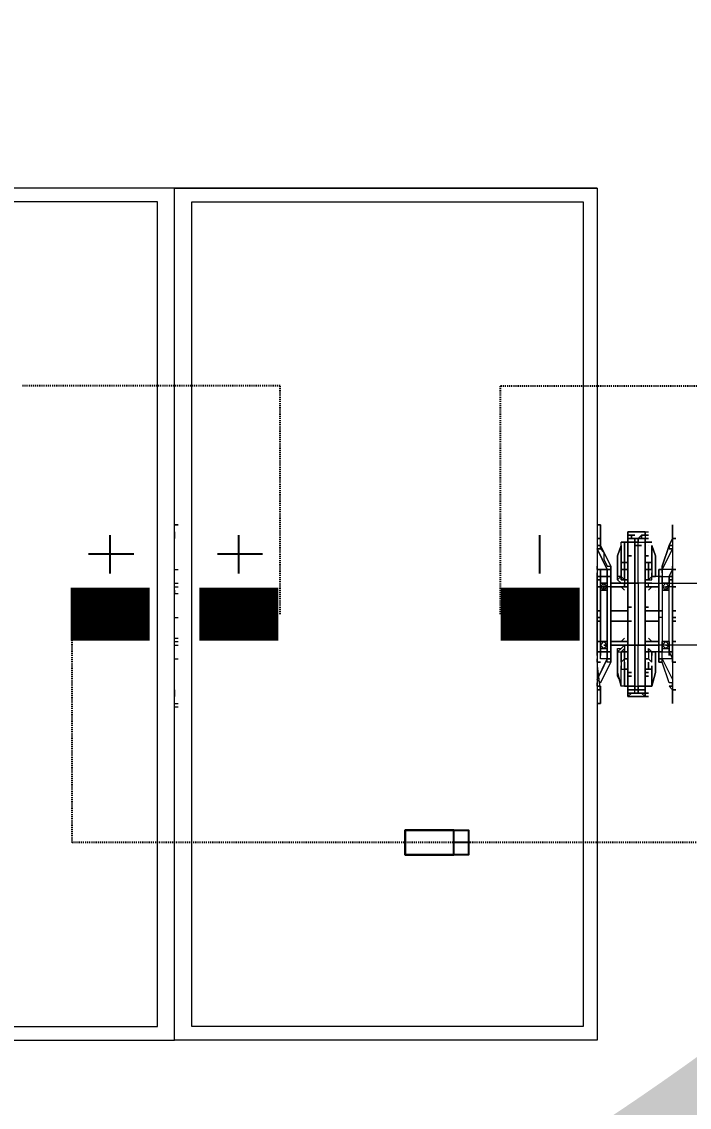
# Model space of a CAD drawing. Header units: feet. Extents: x -354 to 55127, y -297 to 4121.
# Drawn here: x 5052.9 to 5115.8, y 1360.7 to 1463 of the extents above; entities that cross this region are included whole.
import ezdxf
from ezdxf.enums import TextEntityAlignment as Align

# ---------------------------------------------------------------- set-up
doc = ezdxf.new("R2018")
doc.units = ezdxf.units.FT
doc.header["$MEASUREMENT"] = 0
doc.linetypes.add('HIDDEN', pattern=[0.375, 0.25, -0.125])
for name, color, linetype in [('E-HARN-COMP', 8, 'Continuous'), ('E-TRNK-CABL-NEG', 6, 'HIDDEN'), ('E-TRUNK-CABLE-POS', 6, 'HIDDEN'), ('G-ANNO-TEXT', 1, 'Continuous'), ('Polarity-Text', 7, 'Continuous')]:
    doc.layers.add(name, color=color, linetype=linetype)
doc.styles.add('NEI-A', font='arial.ttf')
doc.styles.get("Standard").update_dxf_attribs({"font": 'arial.ttf'})

# ---------------------------------------------------------------- blocks, each defined once
blk = doc.blocks.new('DETAIL_TITLE')
at = {"style": 'NEI-A', "flags": 8}
blk.add_attdef('#', text='', height=0.2, dxfattribs=at).set_placement((0.5922, -0.5109), align=Align.MIDDLE_CENTER)
at = {"lineweight": 30, "flags": 104}
blk.add_attdef('DETAIL_TITLE', text='', height=0.2, dxfattribs=at).set_placement((0.9099, -0.52514), align=Align.BOTTOM_LEFT)
at = {"style": 'NEI-A'}
for tag, p in [('SCALE:', (0.93865, -0.73792)), ('1"_=_', (1.5474, -0.73792))]:
    blk.add_attdef(tag, text='', height=0.1, dxfattribs=at).set_placement(p, align=Align.BOTTOM_LEFT)
blk = doc.blocks.new('A$C47dfd34d')
at = {"lineweight": 5}
for points in [[(4.0715, 0.41332), (2.21824, 0.41332)], [(4.0765, 0.21999), (4.0765, 0.21832), (4.0765, 0.21999), (4.07483, 0.21832), (4.07483, 0.21999), (4.07483, 0.21832), (4.0765, 0.21999), (4.0765, 0.22166), (4.07483, 0.22166), (4.0765, 0.22166), (4.0765, 0.21999), (4.07483, 0.21999), (4.0765, 0.21999), (4.07483, 0.21999), (4.0765, 0.21999), (4.07483, 0.21999), (4.0765, 0.21999), (4.07483, 0.21999), (4.0765, 0.21999), (4.07483, 0.21999), (4.0765, 0.21999), (4.07483, 0.21999), (4.0765, 0.21999), (4.07483, 0.21999), (4.0765, 0.21999), (4.07483, 0.21999), (4.0765, 0.21999), (4.07483, 0.21999), (4.0765, 0.21999), (4.07483, 0.21999), (4.0765, 0.21999), (4.0765, 0.22166), (4.07483, 0.22166), (4.07317, 0.22166), (4.07317, 0.21999), (4.07317, 0.22166), (4.07483, 0.22166), (4.0765, 0.22166), (4.0765, 0.21999), (4.07483, 0.21999), (4.07317, 0.21999), (4.07317, 0.22166), (4.07483, 0.22166), (4.07317, 0.22166), (4.07317, 0.21999), (4.07483, 0.21999), (4.07483, 0.21832), (4.0765, 0.21999), (4.0765, 0.22166), (4.0765, 0.22499), (4.07817, 0.22499), (4.07817, 0.18833), (4.0765, 0.18833), (4.07817, 0.18833), (4.07817, 0.18333), (4.0765, 0.18333), (4.0765, 0.18499), (4.07317, 0.18499), (4.07317, 0.18666), (4.07317, 0.18833), (4.0715, 0.18833), (4.0715, 0.18666), (4.0715, 0.18833), (4.07317, 0.18833), (4.0715, 0.18833), (4.0715, 0.22332), (4.0715, 0.22499), (4.0715, 0.22332), (4.07317, 0.22332), (4.07317, 0.22166), (4.07317, 0.22332), (4.07317, 0.22499), (4.0715, 0.22499), (4.0715, 0.22666), (4.0715, 0.22499), (4.07317, 0.22499), (4.07317, 0.22832), (4.0765, 0.22832), (4.07817, 0.22832), (4.07817, 0.22999), (4.07317, 0.23999), (4.07317, 0.24332), (4.07317, 0.24999), (4.0715, 0.24999), (4.07317, 0.24999), (4.07317, 0.24332), (4.07317, 0.24999), (4.0715, 0.24999), (4.07317, 0.24999), (4.07317, 0.24332), (4.07317, 0.23999), (4.0715, 0.23999), (4.07317, 0.23999), (4.07317, 0.23832), (4.0715, 0.23832), (4.0765, 0.22832), (4.0765, 0.22666), (4.0765, 0.22499), (4.07317, 0.22499), (4.07317, 0.22332), (4.07317, 0.22166), (4.07317, 0.22332), (4.0715, 0.22332)], [(4.10817, 0.24999), (4.10817, 0.24332), (4.10983, 0.24332), (4.10817, 0.24332), (4.1065, 0.23999), (4.10317, 0.22999), (4.10317, 0.22832), (4.10317, 0.22666), (4.10317, 0.22499), (4.1065, 0.22499), (4.10817, 0.22832), (4.10317, 0.22832), (4.10317, 0.22999), (4.1065, 0.23999), (4.1065, 0.23832), (4.10817, 0.23832), (4.10317, 0.22832), (4.10317, 0.22499), (4.1065, 0.22499), (4.10817, 0.22832), (4.10317, 0.22832), (4.10817, 0.23832), (4.1065, 0.23832), (4.1065, 0.23999), (4.10817, 0.23999), (4.1065, 0.23999), (4.10817, 0.24332), (4.10817, 0.24999), (4.10817, 0.16333)], [(3.86651, 0.23499), (3.86651, 0.24666), (3.86651, 0.24332)], [(4.0715, 0.24332), (4.07317, 0.24332), (4.0715, 0.24332)], [(4.0715, 0.24332), (4.07317, 0.24332), (4.0715, 0.24332)], [(4.08317, 0.23999), (4.0815, 0.23499), (4.0815, 0.22499), (4.08317, 0.22499), (4.08317, 0.22999), (4.08317, 0.22332), (4.08483, 0.22332), (4.08483, 0.22832), (4.08483, 0.23166), (4.0865, 0.23166), (4.08317, 0.23166), (4.08317, 0.22999), (4.08317, 0.22332), (4.08483, 0.22332), (4.08483, 0.22832), (4.0865, 0.22832), (4.08483, 0.22832), (4.08317, 0.22832), (4.08317, 0.22999), (4.08317, 0.23166), (4.08483, 0.23166), (4.08483, 0.24166), (4.0865, 0.24166), (4.0865, 0.24332), (4.08817, 0.24332), (4.0865, 0.24332), (4.0865, 0.23499), (4.0865, 0.21166), (4.0865, 0.20832), (4.07817, 0.20832), (4.07817, 0.20499), (4.07817, 0.20832), (4.0865, 0.20832), (4.0865, 0.21166), (4.0865, 0.23499), (4.0865, 0.21166), (4.0865, 0.23499), (4.0865, 0.24332), (4.0865, 0.23499), (4.0865, 0.24332), (4.0865, 0.24166), (4.08483, 0.24166), (4.08483, 0.23166), (4.08317, 0.23166), (4.08317, 0.22999), (4.08317, 0.22832), (4.08483, 0.22832), (4.08483, 0.22332), (4.0865, 0.22332), (4.08483, 0.22332), (4.08317, 0.22499), (4.08483, 0.22332), (4.08317, 0.22499), (4.0815, 0.22499), (4.08317, 0.22499), (4.08483, 0.22332), (4.08317, 0.22499), (4.08483, 0.22332), (4.08483, 0.22499), (4.08483, 0.22332), (4.08317, 0.22499), (4.08483, 0.22332), (4.08317, 0.22499), (4.0815, 0.22332), (4.08317, 0.22166), (4.0865, 0.22166), (4.08483, 0.22166), (4.08483, 0.21999), (4.0865, 0.21999), (4.07817, 0.21999), (4.08317, 0.21999), (4.08483, 0.21832), (4.08317, 0.21999), (4.07817, 0.21999), (4.0765, 0.21999), (4.07483, 0.21999), (4.0765, 0.21999), (4.07483, 0.21999), (4.0765, 0.21999), (4.07483, 0.21999), (4.0765, 0.21999), (4.07483, 0.21999), (4.0765, 0.21999), (4.07483, 0.21999), (4.07317, 0.21999), (4.0715, 0.21999), (4.07317, 0.21999), (4.07317, 0.21832), (4.07483, 0.21832), (4.0765, 0.21832), (4.0765, 0.19333), (4.07483, 0.19333), (4.07317, 0.19333), (4.07317, 0.19166), (4.07483, 0.18999), (4.07317, 0.18999), (4.07317, 0.19166), (4.07317, 0.19333), (4.07483, 0.19333), (4.0765, 0.19333), (4.0765, 0.19166), (4.0765, 0.18999), (4.07483, 0.18999), (4.0765, 0.18999), (4.0765, 0.19166), (4.0765, 0.18999), (4.0765, 0.19166), (4.0765, 0.19333), (4.0765, 0.21832), (4.0765, 0.19333), (4.0765, 0.19166), (4.0765, 0.18999), (4.07483, 0.18999), (4.0765, 0.18999), (4.07483, 0.18999), (4.07317, 0.19166), (4.07317, 0.19333), (4.07483, 0.19333), (4.07317, 0.19333), (4.07483, 0.19333), (4.0765, 0.19333), (4.07483, 0.19333), (4.07317, 0.19333), (4.07317, 0.19166), (4.07317, 0.19333), (4.07317, 0.21832), (4.07317, 0.19333), (4.0715, 0.19333), (4.07317, 0.19333), (4.07317, 0.21832), (4.07317, 0.21999), (4.07317, 0.22166), (4.07483, 0.22166), (4.07317, 0.22166), (4.07317, 0.21999), (4.07317, 0.22166), (4.07483, 0.22166), (4.0765, 0.22166), (4.0765, 0.21999), (4.0765, 0.21832), (4.0765, 0.19333), (4.0765, 0.19166), (4.07483, 0.19166), (4.0765, 0.19166), (4.07483, 0.19166), (4.0765, 0.19166), (4.07483, 0.19166), (4.0765, 0.19166), (4.07483, 0.19166), (4.0765, 0.19166), (4.07483, 0.19166), (4.0765, 0.19166), (4.07483, 0.19166), (4.0765, 0.19166), (4.07483, 0.19166), (4.0765, 0.19166), (4.07483, 0.19166), (4.0765, 0.19166), (4.07483, 0.19166), (4.0765, 0.19166), (4.07483, 0.19166), (4.0765, 0.19166), (4.07483, 0.19166), (4.0765, 0.19166), (4.07483, 0.19166), (4.0765, 0.19166), (4.07483, 0.19166), (4.0765, 0.19166), (4.07483, 0.19166), (4.0765, 0.19166), (4.07483, 0.19166), (4.0765, 0.19166), (4.07483, 0.19166), (4.0765, 0.19166), (4.0765, 0.19333), (4.0765, 0.19166), (4.0765, 0.18999), (4.0765, 0.18833), (4.07817, 0.18833), (4.07817, 0.18333), (4.07817, 0.18499), (4.0765, 0.18499), (4.07317, 0.18499), (4.07317, 0.18833), (4.0765, 0.18833), (4.0765, 0.18499), (4.07317, 0.18499), (4.07317, 0.18833), (4.0715, 0.18833), (4.0715, 0.18666), (4.0715, 0.18833), (4.0715, 0.18666), (4.0715, 0.18833), (4.07317, 0.18833), (4.0715, 0.18833), (4.0715, 0.22332)], [(4.0715, 0.24332), (4.07317, 0.24332), (4.0715, 0.24332)], [(4.0715, 0.24332), (4.07317, 0.24332), (4.0715, 0.24332)], [(4.07817, 0.21999), (4.0865, 0.21999), (4.07817, 0.21999), (4.0865, 0.21999), (4.08483, 0.21999), (4.08483, 0.22166), (4.0865, 0.22166), (4.0865, 0.19166), (4.08983, 0.19166), (4.08983, 0.22166), (4.08983, 0.23999), (4.08983, 0.24332), (4.08817, 0.24332), (4.08817, 0.24499), (4.0865, 0.24499), (4.0865, 0.24666), (4.08817, 0.24666), (4.09483, 0.24666), (4.09483, 0.24499), (4.09483, 0.24666), (4.09483, 0.24499), (4.09317, 0.24499), (4.09317, 0.24332), (4.0915, 0.24332), (4.09317, 0.24332)], [(4.08483, 0.22499), (4.08483, 0.22332), (4.0865, 0.22332), (4.08483, 0.22332), (4.08483, 0.22166), (4.08317, 0.22166), (4.0815, 0.22332), (4.0815, 0.22499), (4.0815, 0.22666), (4.0815, 0.22832), (4.0815, 0.23499), (4.08317, 0.23999), (4.08317, 0.23832), (4.08317, 0.23666), (4.08317, 0.23166), (4.08317, 0.23999), (4.0815, 0.23499), (4.0815, 0.22499), (4.0815, 0.22666), (4.0815, 0.22499), (4.0815, 0.23499), (4.08317, 0.23999), (4.08317, 0.23166), (4.08317, 0.22999), (4.08317, 0.22832), (4.08483, 0.22832), (4.08483, 0.23166), (4.0865, 0.23166), (4.08483, 0.23166), (4.08317, 0.23166), (4.08317, 0.23999), (4.08317, 0.24166), (4.08483, 0.24166), (4.08483, 0.22832), (4.0865, 0.22832), (4.08483, 0.22832), (4.08483, 0.22332), (4.08317, 0.22332), (4.08317, 0.22999), (4.08317, 0.22832), (4.08483, 0.22832), (4.08483, 0.23166), (4.08483, 0.24166), (4.0865, 0.24166), (4.0865, 0.24332), (4.08817, 0.24332), (4.0865, 0.24332), (4.0865, 0.24499), (4.0865, 0.24666), (4.08817, 0.24666), (4.0865, 0.24666), (4.08817, 0.24666), (4.0865, 0.24666), (4.0865, 0.24499), (4.0865, 0.24666), (4.0865, 0.24499), (4.0865, 0.24332), (4.0865, 0.23499), (4.0865, 0.21166), (4.0865, 0.20832), (4.0865, 0.20999), (4.0865, 0.20832), (4.0865, 0.20999), (4.0865, 0.20832), (4.0865, 0.20999), (4.08817, 0.20999), (4.0865, 0.20999), (4.08817, 0.20999), (4.0865, 0.20999), (4.0865, 0.21166), (4.0865, 0.20999), (4.08817, 0.20999), (4.0865, 0.20999), (4.0865, 0.21166), (4.0865, 0.20999), (4.0865, 0.21166), (4.0865, 0.20999), (4.0865, 0.20832), (4.0865, 0.21166), (4.0865, 0.23499), (4.0865, 0.24332), (4.0865, 0.23499)], [(4.08317, 0.24166), (4.08483, 0.24166), (4.08317, 0.24166), (4.08483, 0.24166), (4.0865, 0.24166), (4.08983, 0.24166), (4.0915, 0.24166), (4.0915, 0.24332), (4.09317, 0.24499), (4.09483, 0.24499), (4.09483, 0.24666), (4.08817, 0.24666), (4.0865, 0.24666), (4.0865, 0.24499), (4.0865, 0.23499), (4.08817, 0.23499), (4.0865, 0.23499), (4.08817, 0.23499), (4.0865, 0.23499), (4.08817, 0.23499)], [(4.08483, 0.19166), (4.0865, 0.19166), (4.08483, 0.19166), (4.0865, 0.19166), (4.08483, 0.19166), (4.0865, 0.19166), (4.0865, 0.22166), (4.08983, 0.22166), (4.08983, 0.19166), (4.0865, 0.19166), (4.08483, 0.19166), (4.0865, 0.19166), (4.08483, 0.19166), (4.0865, 0.19166), (4.0865, 0.22166), (4.08983, 0.22166), (4.08983, 0.23999), (4.0915, 0.23999), (4.09317, 0.23999), (4.0915, 0.23999), (4.08983, 0.23999), (4.0915, 0.23999), (4.09317, 0.23999), (4.0915, 0.23999), (4.08983, 0.23999), (4.08983, 0.24332), (4.08817, 0.24332), (4.08817, 0.24499), (4.0865, 0.24499), (4.0865, 0.24666), (4.08817, 0.24666), (4.09483, 0.24666), (4.09483, 0.24499), (4.0965, 0.24499), (4.09483, 0.24499), (4.09483, 0.24666), (4.0965, 0.24666)], [(4.0915, 0.24332), (4.08983, 0.24332), (4.0915, 0.24332), (4.08983, 0.24332), (4.08817, 0.24332), (4.08983, 0.24332), (4.0915, 0.24332), (4.08983, 0.24332), (4.08817, 0.24332), (4.08983, 0.24332), (4.08817, 0.24332), (4.08817, 0.24499), (4.0865, 0.24499), (4.0865, 0.24666), (4.0865, 0.24499), (4.08817, 0.24499), (4.08817, 0.24332), (4.08983, 0.24332), (4.08983, 0.24166), (4.0865, 0.24166), (4.0865, 0.22166), (4.08483, 0.22166), (4.0865, 0.22166), (4.08483, 0.22166), (4.0865, 0.22166)], [(4.08983, 0.24499), (4.08817, 0.24499), (4.0865, 0.24499), (4.08817, 0.24499), (4.08817, 0.24332), (4.08817, 0.24499), (4.0865, 0.24499), (4.0865, 0.24666), (4.09317, 0.24666)], [(4.0865, 0.24666), (4.0865, 0.24499), (4.0865, 0.24666)], [(4.0865, 0.24666), (4.0865, 0.24499), (4.08817, 0.24499), (4.08983, 0.24499), (4.08817, 0.24499), (4.0865, 0.24499), (4.08817, 0.24499), (4.08817, 0.24332), (4.08983, 0.24332), (4.0915, 0.24332), (4.08983, 0.24332), (4.08817, 0.24332), (4.08983, 0.24332), (4.08817, 0.24332), (4.08983, 0.24332), (4.0915, 0.24332), (4.0915, 0.24166), (4.0915, 0.24332), (4.09317, 0.24499), (4.09483, 0.24499), (4.09483, 0.24666), (4.09483, 0.24499), (4.09483, 0.24332), (4.09483, 0.23499), (4.09483, 0.21166), (4.09483, 0.20832), (4.1015, 0.20832), (4.10317, 0.20832), (4.1015, 0.20832), (4.1015, 0.20499)], [(4.0915, 0.24166), (4.08983, 0.24166), (4.08983, 0.24332), (4.08817, 0.24332), (4.08817, 0.24499), (4.0865, 0.24499), (4.08817, 0.24499), (4.08817, 0.24332), (4.08983, 0.24332), (4.08983, 0.24166), (4.0915, 0.24166), (4.08983, 0.24166), (4.08983, 0.22166), (4.08983, 0.19166), (4.0865, 0.19166), (4.0865, 0.22166)], [(4.0865, 0.24499), (4.0865, 0.24499)], [(4.0865, 0.24499), (4.0865, 0.24499)], [(4.10317, 0.20499), (4.1015, 0.20499), (4.1015, 0.20832), (4.09483, 0.20832), (4.09483, 0.20999), (4.0965, 0.20999), (4.09483, 0.20999), (4.0965, 0.20999), (4.09483, 0.20999), (4.09483, 0.20832), (4.09483, 0.21166), (4.09483, 0.23499), (4.09483, 0.24332), (4.09317, 0.24332), (4.09483, 0.24332), (4.09317, 0.24332), (4.09317, 0.24499), (4.09483, 0.24499), (4.09483, 0.24332), (4.09483, 0.23499), (4.09483, 0.21166), (4.09483, 0.20999), (4.09483, 0.21166), (4.09483, 0.23499), (4.0965, 0.23499), (4.09483, 0.23499), (4.09483, 0.24332), (4.09317, 0.24332), (4.09483, 0.24332), (4.09317, 0.24332), (4.0915, 0.24332), (4.09317, 0.24332), (4.0915, 0.24332), (4.09317, 0.24332), (4.0915, 0.24332), (4.08983, 0.24332), (4.0915, 0.24332), (4.08983, 0.24332), (4.0915, 0.24332), (4.09317, 0.24332), (4.0915, 0.24332), (4.09317, 0.24332), (4.0915, 0.24332), (4.09317, 0.24332), (4.0915, 0.24332), (4.09317, 0.24332), (4.0915, 0.24332), (4.09317, 0.24332), (4.0915, 0.24332), (4.08983, 0.24332), (4.0915, 0.24332), (4.08983, 0.24332), (4.0915, 0.24332), (4.08983, 0.24332), (4.08817, 0.24332), (4.08983, 0.24332), (4.08817, 0.24332), (4.08983, 0.24332), (4.08983, 0.19166), (4.0865, 0.19166), (4.0865, 0.17166), (4.08983, 0.17166), (4.0915, 0.17166), (4.0915, 0.19166), (4.08983, 0.19166), (4.08983, 0.17166), (4.08983, 0.19166), (4.08983, 0.17166), (4.0865, 0.17166), (4.0865, 0.19166), (4.0865, 0.17166), (4.08983, 0.17166), (4.08983, 0.19166), (4.0915, 0.19166), (4.08983, 0.19166)], [(4.0865, 0.24499), (4.0865, 0.24499)], [(4.0865, 0.24499), (4.0865, 0.24499)], [(4.0865, 0.24499), (4.0865, 0.24499)], [(4.0865, 0.24332), (4.0865, 0.24499)], [(4.0865, 0.24499), (4.0865, 0.24499)], [(4.08817, 0.16833), (4.08983, 0.16833), (4.08817, 0.16833), (4.08983, 0.16833), (4.08817, 0.16833), (4.08983, 0.16833), (4.08817, 0.16833), (4.0865, 0.16833), (4.0865, 0.16999), (4.0865, 0.16833), (4.0865, 0.16999), (4.0865, 0.16833), (4.08817, 0.16833), (4.08983, 0.16833), (4.08817, 0.16833), (4.0865, 0.16833), (4.0865, 0.16999), (4.0865, 0.16833), (4.0865, 0.16666), (4.08817, 0.16833), (4.08983, 0.16833), (4.08983, 0.17166), (4.0915, 0.17166), (4.0915, 0.16833), (4.08983, 0.16833), (4.08817, 0.16833), (4.08983, 0.16833), (4.08817, 0.16833), (4.0865, 0.16666), (4.08817, 0.16833), (4.08983, 0.16833), (4.08817, 0.16833), (4.08983, 0.16833), (4.08817, 0.16833), (4.0865, 0.16833), (4.0865, 0.16999), (4.0865, 0.16833), (4.0865, 0.16666), (4.08817, 0.16833), (4.08983, 0.16833), (4.08983, 0.17166), (4.08983, 0.16999), (4.0915, 0.16999), (4.09317, 0.16999), (4.0915, 0.16999), (4.08983, 0.16999), (4.0915, 0.16999), (4.08983, 0.16999), (4.08817, 0.16999), (4.08983, 0.16999), (4.0915, 0.16999), (4.08983, 0.16999), (4.0915, 0.16999), (4.09317, 0.16999), (4.0915, 0.16999), (4.09317, 0.16999), (4.0915, 0.16999), (4.08983, 0.16999), (4.08983, 0.17166), (4.0915, 0.17166), (4.0915, 0.19166), (4.08983, 0.19166), (4.08983, 0.22166), (4.0915, 0.22166), (4.08983, 0.22166), (4.08983, 0.23999), (4.08983, 0.24332), (4.08817, 0.24332), (4.0865, 0.24332), (4.08817, 0.24332), (4.08983, 0.24332), (4.08983, 0.23999), (4.08983, 0.22166), (4.0915, 0.22166), (4.08983, 0.22166)], [(4.0865, 0.24332), (4.0865, 0.22166)], [(4.0865, 0.24332), (4.08817, 0.24332)], [(4.0865, 0.24332), (4.08817, 0.24332)], [(4.08817, 0.24332), (4.08983, 0.24332)], [(4.08817, 0.24332), (4.08983, 0.24332)], [(4.09483, 0.24499), (4.09483, 0.24499)], [(4.09483, 0.24499), (4.09483, 0.24499)], [(4.09483, 0.24499), (4.09483, 0.24499)], [(4.09483, 0.24499), (4.09483, 0.24499)], [(4.09483, 0.24166), (4.09817, 0.24166), (4.09483, 0.24166), (4.09483, 0.24332), (4.0965, 0.24332), (4.09483, 0.24332), (4.0965, 0.24332), (4.09483, 0.24332), (4.0965, 0.24332), (4.09483, 0.24332), (4.09483, 0.24166), (4.09483, 0.23166), (4.09817, 0.23166), (4.09817, 0.23999), (4.09983, 0.23499), (4.09983, 0.22499)], [(4.10817, 0.24332), (4.10817, 0.24332)], [(4.07317, 0.23999), (4.07317, 0.23999)], [(4.07317, 0.23999), (4.07317, 0.23999)], [(4.07317, 0.23999), (4.07317, 0.23999)], [(4.09483, 0.21999), (4.1015, 0.21999), (4.09483, 0.21999), (4.0965, 0.21999), (4.0965, 0.22166), (4.09483, 0.22166), (4.0965, 0.22166), (4.09817, 0.22166), (4.0965, 0.22166), (4.09483, 0.22166), (4.09483, 0.19166), (4.0915, 0.19166), (4.08983, 0.19166), (4.08983, 0.22166), (4.0915, 0.22166), (4.0915, 0.24166), (4.09483, 0.24166), (4.09483, 0.22166), (4.0915, 0.22166), (4.0915, 0.19166), (4.08983, 0.19166), (4.08983, 0.17166), (4.08983, 0.16999), (4.0915, 0.16999), (4.09317, 0.16999), (4.0915, 0.16999), (4.08983, 0.16999), (4.0915, 0.16999), (4.09317, 0.16999), (4.0915, 0.16999), (4.08983, 0.16999), (4.08983, 0.17166), (4.0915, 0.17166), (4.09317, 0.17166), (4.0915, 0.17166), (4.09317, 0.17166), (4.0915, 0.17166)], [(4.1015, 0.22499), (4.09983, 0.22499), (4.09983, 0.23499), (4.09817, 0.23999), (4.09817, 0.23166), (4.09483, 0.23166), (4.09483, 0.24166), (4.0965, 0.24166)], [(4.0965, 0.23999), (4.0965, 0.23999)], [(4.0965, 0.23999), (4.0965, 0.23999)], [(4.10817, 0.23999), (4.10817, 0.23999)], [(4.10817, 0.23999), (4.10817, 0.23999)], [(4.0815, 0.22499), (4.0815, 0.23499), (4.0815, 0.22499), (4.0815, 0.22666)], [(4.08317, 0.23499), (4.08317, 0.23499)], [(4.08317, 0.23499), (4.08317, 0.23499)], [(4.08317, 0.23499), (4.08317, 0.23499)], [(4.0865, 0.23499), (4.0865, 0.20999), (4.0865, 0.23499)], [(4.09817, 0.23499), (4.09817, 0.23499)], [(4.09817, 0.23499), (4.09817, 0.23499)], [(3.86651, 0.22832), (3.86818, 0.22832)], [(4.09483, 0.23166), (4.0965, 0.23166)], [(4.09483, 0.23166), (4.0965, 0.23166)], [(4.09817, 0.22999), (4.09817, 0.22499)], [(4.09817, 0.22999), (4.09817, 0.22499)], [(4.1015, 0.18833), (4.1015, 0.22499), (4.10317, 0.22499), (4.1015, 0.22499), (4.1015, 0.22832), (4.1015, 0.22499), (4.10317, 0.22499), (4.1015, 0.22499), (4.1015, 0.18833), (4.10317, 0.18833), (4.10317, 0.18999), (4.10317, 0.19166), (4.10317, 0.18999), (4.10317, 0.18833), (4.1015, 0.18833), (4.1015, 0.18333), (4.10317, 0.18333), (4.1015, 0.18333), (4.1015, 0.18499), (4.10317, 0.18499), (4.10817, 0.17499), (4.10817, 0.17333), (4.1065, 0.17333), (4.10317, 0.18333), (4.10317, 0.18499), (4.10317, 0.18833), (4.1065, 0.18833), (4.10817, 0.18833), (4.10817, 0.22332), (4.1065, 0.22332), (4.10817, 0.22332), (4.10817, 0.22499), (4.10817, 0.22332), (4.10817, 0.18833), (4.1065, 0.18833), (4.1065, 0.18999), (4.1065, 0.18833), (4.1065, 0.18666), (4.1065, 0.18833), (4.10817, 0.18499), (4.10317, 0.18499), (4.1015, 0.18499), (4.1015, 0.18333), (4.1015, 0.18833), (4.10317, 0.18833), (4.1015, 0.18833), (4.09983, 0.18833), (4.09983, 0.17833), (4.09983, 0.18833)], [(3.86651, 0.22166), (3.86818, 0.22166)], [(4.07317, 0.18833), (4.07317, 0.18999), (4.07317, 0.18833), (4.0765, 0.18833), (4.0765, 0.18499), (4.0715, 0.17499), (4.07317, 0.17333), (4.07817, 0.18333), (4.0765, 0.18333), (4.0765, 0.18499), (4.07317, 0.18499), (4.07317, 0.18833), (4.0765, 0.18833), (4.0765, 0.18499), (4.07817, 0.18499), (4.07817, 0.18333), (4.07817, 0.18833), (4.0765, 0.18833), (4.07817, 0.18833), (4.07817, 0.22499), (4.0765, 0.22499), (4.0765, 0.22166), (4.0765, 0.22499), (4.07817, 0.22499), (4.07817, 0.18833), (4.0765, 0.18833), (4.0765, 0.18999), (4.07483, 0.18999)], [(4.07317, 0.22166), (4.07317, 0.22166)], [(4.07317, 0.22166), (4.07317, 0.22166)], [(4.07317, 0.22166), (4.07317, 0.22166)], [(4.07317, 0.22166), (4.07317, 0.22166)], [(4.07483, 0.22166), (4.07483, 0.22166)], [(4.07483, 0.22166), (4.07483, 0.22166)], [(4.07483, 0.22166), (4.07483, 0.22166)], [(4.07483, 0.22166), (4.0765, 0.22166)], [(4.07483, 0.22166), (4.07483, 0.22166)], [(4.0765, 0.22166), (4.07483, 0.22166)], [(4.07483, 0.22166), (4.07483, 0.22166)], [(4.0765, 0.22499), (4.0765, 0.22499)], [(4.0765, 0.22499), (4.0765, 0.22499)], [(4.0765, 0.22499), (4.0765, 0.22499)], [(4.0765, 0.22166), (4.0765, 0.22166)], [(4.0765, 0.22166), (4.0765, 0.22166)], [(4.0765, 0.22166), (4.0765, 0.22166)], [(4.0765, 0.22166), (4.0765, 0.22166)], [(4.07817, 0.22499), (4.07817, 0.22499)], [(4.07817, 0.22499), (4.07817, 0.22499)], [(4.07817, 0.22499), (4.07817, 0.22499)], [(4.07817, 0.22166), (4.0865, 0.22166)], [(4.0865, 0.22166), (4.07817, 0.22166)], [(4.0865, 0.17666), (4.0865, 0.20166), (4.0865, 0.20333), (4.08817, 0.20333), (4.0865, 0.20333), (4.08817, 0.20333), (4.0865, 0.20333), (4.08817, 0.20333), (4.0865, 0.20333), (4.08817, 0.20333), (4.0865, 0.20333), (4.08817, 0.20333), (4.0865, 0.20333), (4.08817, 0.20333), (4.0865, 0.20333), (4.0865, 0.20166), (4.0865, 0.20333), (4.07817, 0.20333), (4.0865, 0.20333), (4.07817, 0.20333), (4.0865, 0.20333), (4.08817, 0.20333), (4.0865, 0.20333), (4.08817, 0.20333), (4.0865, 0.20333), (4.08817, 0.20333), (4.0865, 0.20333), (4.08817, 0.20333), (4.0865, 0.20333), (4.08817, 0.20333), (4.0865, 0.20333), (4.08817, 0.20333), (4.0865, 0.20333), (4.0865, 0.20166), (4.0865, 0.19999), (4.0865, 0.20166), (4.0865, 0.19999), (4.0865, 0.17833), (4.08817, 0.17833), (4.0865, 0.17833), (4.0865, 0.19999), (4.0865, 0.17833), (4.0865, 0.17666), (4.0865, 0.17999), (4.0865, 0.19499), (4.0865, 0.19833), (4.0865, 0.19999), (4.0865, 0.20166), (4.0865, 0.19999), (4.0865, 0.20333), (4.0865, 0.16666), (4.08817, 0.16833), (4.08983, 0.16833), (4.08983, 0.22166), (4.0915, 0.22166), (4.0915, 0.19166), (4.09483, 0.19166), (4.0965, 0.19166), (4.09483, 0.19166), (4.0965, 0.19166), (4.09817, 0.19166), (4.1015, 0.19166)], [(4.12817, 0.19166), (4.09483, 0.19166), (4.09483, 0.17166), (4.0915, 0.17166), (4.0915, 0.19166), (4.09483, 0.19166), (4.09483, 0.22166), (4.12817, 0.22166)], [(4.0965, 0.22332), (4.09817, 0.22332), (4.09817, 0.22499)], [(4.0965, 0.22332), (4.09817, 0.22332), (4.09817, 0.22499)], [(4.0965, 0.22332), (4.09817, 0.22499)], [(4.0965, 0.22332), (4.09817, 0.22499)], [(4.09983, 0.22166), (4.09983, 0.22166)], [(4.1015, 0.22499), (4.1015, 0.22499)], [(4.1015, 0.22499), (4.1015, 0.22499)], [(4.10317, 0.22499), (4.10317, 0.22499)], [(4.10483, 0.22166), (4.10317, 0.22166), (4.10317, 0.21999)], [(4.10817, 0.21999), (4.1065, 0.21999), (4.1065, 0.22166), (4.10483, 0.22166), (4.10317, 0.22166), (4.10317, 0.21999)], [(4.10483, 0.21999), (4.1065, 0.21999), (4.1065, 0.22166), (4.10483, 0.22166), (4.10317, 0.22166), (4.10317, 0.21999)], [(4.10317, 0.22166), (4.10317, 0.22166)], [(4.10317, 0.22166), (4.10317, 0.22166)], [(4.10483, 0.22166), (4.1065, 0.22166), (4.1065, 0.21999)], [(4.10483, 0.22166), (4.10483, 0.22166)], [(4.10483, 0.22166), (4.10483, 0.22166)], [(4.1065, 0.22166), (4.1065, 0.22166)], [(4.1065, 0.22166), (4.1065, 0.22166)], [(3.86651, 0.21999), (3.86818, 0.21999)], [(3.86651, 0.21832), (3.86651, 0.21666), (3.86818, 0.21666)], [(4.07317, 0.21999), (4.07317, 0.21999)], [(4.07317, 0.21999), (4.07317, 0.21999)], [(4.07317, 0.21999), (4.07317, 0.21999)], [(4.07317, 0.21999), (4.07317, 0.21999)], [(4.07317, 0.21832), (4.07317, 0.21832)], [(4.07317, 0.21832), (4.07317, 0.21832)], [(4.07317, 0.21832), (4.07317, 0.21832)], [(4.07317, 0.21832), (4.07317, 0.21832)], [(4.07483, 0.21832), (4.07483, 0.21832)], [(4.07483, 0.21832), (4.07483, 0.21832)], [(4.07483, 0.21832), (4.07483, 0.21832)], [(4.07483, 0.21832), (4.07483, 0.21832)], [(4.0765, 0.21999), (4.0765, 0.21999)], [(4.0765, 0.21999), (4.0765, 0.21999)], [(4.0765, 0.21999), (4.0765, 0.21999)], [(4.0765, 0.21999), (4.0765, 0.21999)], [(4.0765, 0.21832), (4.0765, 0.21832)], [(4.0765, 0.21832), (4.0765, 0.21832)], [(4.0765, 0.21832), (4.0765, 0.21832)], [(4.0765, 0.21832), (4.0765, 0.21832)], [(4.1015, 0.21999), (4.09817, 0.21999), (4.0965, 0.21832)], [(4.09983, 0.21832), (4.09983, 0.21832)], [(4.10483, 0.21999), (4.10483, 0.21832), (4.10317, 0.21999)], [(4.10317, 0.21999), (4.10317, 0.21832)], [(4.10317, 0.21999), (4.10317, 0.21999)], [(4.10317, 0.21999), (4.10483, 0.21999)], [(4.10483, 0.21999), (4.10483, 0.21832), (4.10317, 0.21999)], [(4.10317, 0.21999), (4.10317, 0.21999)], [(4.10317, 0.21832), (4.10483, 0.21832)], [(4.10317, 0.21832), (4.10317, 0.21832)], [(4.10317, 0.21832), (4.10317, 0.21832)], [(4.10483, 0.21999), (4.1065, 0.21999)], [(4.10483, 0.21999), (4.1065, 0.21999)], [(4.10483, 0.21999), (4.1065, 0.21999)], [(4.10483, 0.21999), (4.1065, 0.21999)], [(4.10483, 0.21999), (4.1065, 0.21999)], [(4.10483, 0.21999), (4.1065, 0.21999)], [(4.10483, 0.21999), (4.1065, 0.21999)], [(4.10483, 0.21999), (4.1065, 0.21999)], [(4.10483, 0.21999), (4.1065, 0.21999)], [(4.10483, 0.21999), (4.1065, 0.21999)], [(4.10483, 0.21999), (4.1065, 0.21999)], [(4.10483, 0.21999), (4.1065, 0.21999)], [(4.10483, 0.21999), (4.1065, 0.21999)], [(4.10483, 0.21999), (4.1065, 0.21999)], [(4.10483, 0.21999), (4.1065, 0.21999)], [(4.10483, 0.21832), (4.1065, 0.21832)], [(4.10483, 0.21832), (4.10483, 0.21832)], [(4.10483, 0.21832), (4.10483, 0.21832)], [(4.1065, 0.21999), (4.1065, 0.21999)], [(4.1065, 0.21832), (4.1065, 0.21999)], [(4.1065, 0.21999), (4.1065, 0.21999)], [(4.1065, 0.21832), (4.1065, 0.21832)], [(4.1065, 0.21832), (4.1065, 0.21832)], [(3.86651, 0.20666), (3.86651, 0.20832)], [(4.0715, 0.20832), (4.07317, 0.20832)], [(4.0715, 0.20832), (4.07317, 0.20832)], [(4.0715, 0.20832), (4.07317, 0.20832)], [(4.0715, 0.20832), (4.07317, 0.20832)], [(4.0865, 0.20999), (4.08817, 0.20999)], [(4.0865, 0.20999), (4.08817, 0.20999)], [(4.0865, 0.20832), (4.0865, 0.20999)], [(4.0865, 0.20832), (4.0865, 0.20999)], [(4.0865, 0.20999), (4.08817, 0.20999)], [(4.09483, 0.20999), (4.0965, 0.20999)], [(4.09483, 0.20999), (4.0965, 0.20999)], [(3.86651, 0.20499), (3.86818, 0.20499)], [(4.0865, 0.20333), (4.0865, 0.19999)], [(4.0865, 0.20333), (4.0865, 0.19999)], [(4.0865, 0.20333), (4.0865, 0.19999)], [(4.0865, 0.20333), (4.0865, 0.19999)], [(4.09483, 0.20333), (4.09483, 0.19999), (4.09483, 0.17833), (4.0965, 0.17833), (4.09483, 0.17833), (4.09483, 0.19999), (4.09483, 0.20333), (4.09483, 0.19999), (4.09483, 0.20166), (4.09483, 0.19999), (4.09483, 0.20333), (4.1015, 0.20333), (4.09483, 0.20333), (4.0965, 0.20333), (4.09483, 0.20333), (4.0965, 0.20333), (4.09483, 0.20333), (4.0965, 0.20333), (4.09483, 0.20333), (4.0965, 0.20333), (4.09483, 0.20333), (4.0965, 0.20333), (4.09483, 0.20333), (4.0965, 0.20333), (4.09483, 0.20333), (4.0965, 0.20333), (4.09483, 0.20333), (4.09483, 0.17666), (4.0965, 0.17666), (4.09483, 0.17666), (4.09483, 0.20333), (4.0965, 0.20333)], [(3.86651, 0.19499), (3.86818, 0.19499)], [(4.0965, 0.19499), (4.09817, 0.19333)], [(3.86651, 0.19333), (3.86818, 0.19333)], [(3.86651, 0.19166), (3.86818, 0.19166)], [(4.07317, 0.19333), (4.07317, 0.19333)], [(4.07317, 0.18666), (4.07317, 0.18833), (4.07317, 0.18999), (4.07483, 0.18999), (4.07317, 0.19166), (4.07317, 0.19333), (4.07483, 0.19333), (4.0765, 0.19333), (4.07483, 0.19333)], [(4.07317, 0.19333), (4.07317, 0.19333)], [(4.07317, 0.19333), (4.07317, 0.19333)], [(4.07317, 0.19333), (4.07317, 0.19333)], [(4.07317, 0.19166), (4.07317, 0.19166)], [(4.07317, 0.19166), (4.07317, 0.19166)], [(4.07317, 0.19166), (4.07317, 0.19166)], [(4.07317, 0.19166), (4.07317, 0.19166)], [(4.07317, 0.18999), (4.07317, 0.18999)], [(4.07317, 0.18999), (4.07317, 0.18999)], [(4.07317, 0.18999), (4.07317, 0.18999)], [(4.07317, 0.18999), (4.07317, 0.18999)], [(4.07483, 0.19333), (4.07483, 0.19333)], [(4.07483, 0.19333), (4.07483, 0.19333)], [(4.07483, 0.19333), (4.07483, 0.19333)], [(4.07483, 0.19333), (4.07483, 0.19333)], [(4.07483, 0.19333), (4.07483, 0.19333)], [(4.07483, 0.18999), (4.07483, 0.18999)], [(4.07483, 0.18999), (4.07483, 0.18999)], [(4.07483, 0.18999), (4.07483, 0.18999)], [(4.07483, 0.18999), (4.07483, 0.18999)], [(4.0765, 0.19333), (4.0765, 0.19333)], [(4.0765, 0.19333), (4.0765, 0.19333)], [(4.0765, 0.19333), (4.0765, 0.19333)], [(4.0765, 0.19333), (4.0765, 0.19333)], [(4.0765, 0.19166), (4.0765, 0.19166)], [(4.0765, 0.19166), (4.0765, 0.19166)], [(4.0765, 0.19166), (4.0765, 0.19166)], [(4.0765, 0.19166), (4.0765, 0.19166)], [(4.0765, 0.18999), (4.0765, 0.18999)], [(4.0765, 0.18999), (4.0765, 0.18999)], [(4.0765, 0.18999), (4.0765, 0.18999)], [(4.0765, 0.18999), (4.0765, 0.18999)], [(4.08983, 0.16833), (4.08983, 0.17166), (4.08983, 0.19166), (4.08983, 0.17166), (4.0865, 0.17166), (4.0865, 0.19166), (4.07817, 0.19166), (4.08317, 0.19166), (4.07817, 0.19166), (4.0865, 0.19166), (4.08483, 0.19166), (4.08317, 0.18999), (4.0815, 0.18833), (4.08317, 0.18833), (4.08317, 0.18333)], [(4.08817, 0.16999), (4.0865, 0.16999), (4.08817, 0.16999), (4.08983, 0.16999), (4.08817, 0.16999), (4.08983, 0.16999), (4.08817, 0.16999), (4.0865, 0.16999), (4.0865, 0.17166), (4.08483, 0.17166), (4.08317, 0.17166), (4.08317, 0.17333), (4.0815, 0.17666), (4.0815, 0.17833), (4.0815, 0.17999), (4.0815, 0.18666), (4.0815, 0.18833), (4.0815, 0.18999), (4.08317, 0.18999), (4.08483, 0.19166), (4.08483, 0.18999), (4.08483, 0.18833), (4.0865, 0.18833), (4.08483, 0.18833), (4.08483, 0.18999), (4.08317, 0.18833), (4.08483, 0.18999), (4.08317, 0.18833)], [(4.0815, 0.18833), (4.0815, 0.17833), (4.0815, 0.18833), (4.08317, 0.18833), (4.08483, 0.18999), (4.08317, 0.18833), (4.08483, 0.18999), (4.08317, 0.18833), (4.08483, 0.18999), (4.08483, 0.18833), (4.08483, 0.18999), (4.08317, 0.18833), (4.08483, 0.18999)], [(4.0865, 0.19166), (4.08483, 0.19166), (4.0865, 0.19166)], [(4.0915, 0.16833), (4.09317, 0.16833), (4.0915, 0.16833), (4.09317, 0.16833), (4.0915, 0.16833), (4.09317, 0.16833), (4.09483, 0.16666), (4.09317, 0.16833), (4.09483, 0.16666), (4.0965, 0.16666), (4.09483, 0.16666), (4.09483, 0.16833), (4.09483, 0.17833), (4.09483, 0.16833), (4.09483, 0.17833), (4.09483, 0.16833), (4.0965, 0.16833), (4.09483, 0.16833), (4.09317, 0.16833), (4.0915, 0.16833), (4.09317, 0.16833), (4.0915, 0.16833), (4.08983, 0.16833), (4.0915, 0.16833), (4.08983, 0.16833), (4.0915, 0.16833), (4.0915, 0.17166), (4.09483, 0.17166), (4.09483, 0.19166), (4.0965, 0.19166), (4.09817, 0.19166), (4.0965, 0.19166)], [(4.10317, 0.19333), (4.10317, 0.19333)], [(4.10317, 0.19333), (4.10317, 0.19333)], [(4.10317, 0.19166), (4.10317, 0.19166)], [(4.10317, 0.19166), (4.10317, 0.19166)], [(4.10317, 0.18999), (4.10317, 0.18999)], [(4.10317, 0.18999), (4.10317, 0.18999)], [(4.10483, 0.19333), (4.10483, 0.19333)], [(4.10483, 0.19333), (4.10483, 0.19333)], [(4.10483, 0.18999), (4.10483, 0.18999)], [(4.10483, 0.18999), (4.10483, 0.18999)], [(4.1065, 0.19333), (4.1065, 0.19333)], [(4.1065, 0.19333), (4.1065, 0.19333)], [(4.1065, 0.19166), (4.1065, 0.19166)], [(4.1065, 0.19166), (4.1065, 0.19166)], [(4.1065, 0.18999), (4.1065, 0.18999)], [(4.1065, 0.18999), (4.1065, 0.18999)], [(3.86651, 0.18499), (3.86818, 0.18499)], [(4.0715, 0.18666), (4.0715, 0.18833)], [(4.0765, 0.18833), (4.0765, 0.18833)], [(4.0765, 0.18833), (4.0765, 0.18833)], [(4.0765, 0.18833), (4.0765, 0.18833)], [(4.07817, 0.18833), (4.07817, 0.18833)], [(4.07817, 0.18833), (4.07817, 0.18833)], [(4.07817, 0.18833), (4.07817, 0.18833)], [(4.0815, 0.18666), (4.0815, 0.18833), (4.0815, 0.17833), (4.0815, 0.18833), (4.0815, 0.18666), (4.0815, 0.18833), (4.0815, 0.17833), (4.0815, 0.18833), (4.0815, 0.17833), (4.08317, 0.17166), (4.08317, 0.17999), (4.08317, 0.18166), (4.08317, 0.17999), (4.08483, 0.17999), (4.08483, 0.18333)], [(4.0865, 0.18499), (4.08483, 0.18499), (4.08483, 0.18833), (4.08317, 0.18833), (4.08317, 0.18666)], [(4.08317, 0.18333), (4.08317, 0.18666)], [(4.08317, 0.18333), (4.08317, 0.18666)], [(4.08483, 0.18499), (4.08317, 0.18333)], [(4.0865, 0.16999), (4.0865, 0.17166), (4.0865, 0.16999), (4.0865, 0.17166), (4.08483, 0.17166), (4.0865, 0.17166), (4.08483, 0.17166), (4.08483, 0.18499), (4.08317, 0.18333), (4.08317, 0.18166), (4.08317, 0.17999), (4.08483, 0.17999), (4.0865, 0.17999), (4.08483, 0.17999), (4.08483, 0.17166), (4.08317, 0.17166), (4.08317, 0.17999), (4.08317, 0.18166)], [(4.08483, 0.18499), (4.08317, 0.18333)], [(4.08483, 0.18833), (4.08483, 0.18499)], [(4.08483, 0.18833), (4.08483, 0.18499)], [(4.08483, 0.18499), (4.0865, 0.18499)], [(4.1015, 0.18833), (4.1015, 0.18833)], [(4.1015, 0.18833), (4.1015, 0.18833)], [(4.10317, 0.18833), (4.10317, 0.18833)], [(4.10317, 0.18833), (4.10317, 0.18833)], [(4.0715, 0.18166), (4.07317, 0.16833)], [(3.86651, 0.16999), (3.86651, 0.16666), (3.86651, 0.17833)], [(4.08317, 0.17833), (4.08317, 0.17833)], [(4.08317, 0.17833), (4.08317, 0.17833)], [(4.08317, 0.17833), (4.08317, 0.17833)], [(4.0865, 0.16833), (4.0865, 0.17833), (4.0865, 0.16833), (4.08817, 0.16833), (4.0865, 0.16666), (4.08817, 0.16666), (4.0865, 0.16666), (4.0865, 0.16833), (4.08817, 0.16833), (4.0865, 0.16666), (4.08817, 0.16666), (4.0865, 0.16666), (4.08817, 0.16666), (4.0865, 0.16666), (4.08817, 0.16833), (4.0865, 0.16833), (4.0865, 0.17833), (4.0865, 0.16833), (4.0865, 0.17833), (4.0865, 0.16833), (4.0865, 0.17833), (4.08817, 0.17833)], [(4.09817, 0.17833), (4.09817, 0.17833)], [(4.09817, 0.17833), (4.09817, 0.17833)], [(4.07317, 0.17166), (4.0715, 0.17166), (4.0715, 0.17333)], [(4.07317, 0.17166), (4.0715, 0.17166), (4.0715, 0.17333)], [(4.0715, 0.16999), (4.07317, 0.16999), (4.0715, 0.16999)], [(4.0715, 0.16999), (4.07317, 0.16999), (4.0715, 0.16999)], [(4.0715, 0.16999), (4.07317, 0.16999), (4.0715, 0.16999)], [(4.07317, 0.17333), (4.07317, 0.17333)], [(4.07317, 0.17333), (4.07317, 0.17333)], [(4.07317, 0.17333), (4.07317, 0.17333)], [(4.07317, 0.17333), (4.07317, 0.17333)], [(4.07317, 0.16999), (4.07317, 0.16999)], [(4.07317, 0.16999), (4.07317, 0.16999)], [(4.07317, 0.16999), (4.07317, 0.16999)], [(4.07317, 0.16666), (4.07317, 0.16833), (4.07317, 0.16999)], [(4.08317, 0.17166), (4.08317, 0.17166)], [(4.08317, 0.17166), (4.08317, 0.17166)], [(4.09483, 0.17166), (4.09483, 0.16999), (4.09317, 0.16999), (4.09483, 0.16999), (4.09483, 0.16833), (4.0965, 0.16833), (4.09483, 0.16833), (4.09317, 0.16833), (4.09483, 0.16666), (4.08817, 0.16666), (4.08983, 0.16666)], [(4.08983, 0.16999), (4.0915, 0.16999)], [(4.08983, 0.16999), (4.0915, 0.16999)], [(4.0915, 0.16999), (4.09317, 0.16999)], [(4.0965, 0.17166), (4.09483, 0.17166), (4.09483, 0.16999), (4.09483, 0.16833), (4.09483, 0.16666), (4.0965, 0.16666), (4.09483, 0.16666), (4.09317, 0.16666), (4.09483, 0.16666)], [(4.09317, 0.16999), (4.09483, 0.16999)], [(4.09317, 0.16999), (4.09483, 0.16999)], [(4.0965, 0.17166), (4.0965, 0.17166)], [(4.0965, 0.17166), (4.0965, 0.17166)], [(4.10817, 0.17333), (4.10817, 0.17333)], [(4.10817, 0.17333), (4.10817, 0.17333)], [(4.10817, 0.16999), (4.10817, 0.16999)], [(3.86651, 0.16666), (3.86651, 0.16666)], [(3.86651, 0.16333), (3.86818, 0.16333)], [(4.07317, 0.16666), (4.07317, 0.16666)], [(4.0865, 0.16833), (4.0865, 0.16833)], [(4.0865, 0.16833), (4.0865, 0.16833)], [(4.0865, 0.16833), (4.0865, 0.16833)], [(4.0865, 0.16833), (4.0865, 0.16833)], [(4.0865, 0.16666), (4.0865, 0.16666)], [(4.0865, 0.16666), (4.0865, 0.16666)], [(4.09317, 0.16666), (4.0865, 0.16666), (4.08817, 0.16666), (4.0865, 0.16666)], [(4.0865, 0.16666), (4.0865, 0.16666)], [(4.08983, 0.16833), (4.08817, 0.16833), (4.08983, 0.16833)], [(4.09483, 0.16833), (4.09483, 0.16833)], [(4.09483, 0.16833), (4.09483, 0.16833)], [(4.09483, 0.16666), (4.09483, 0.16666)], [(4.09483, 0.16666), (4.09483, 0.16666)], [(3.86651, 0.16166), (3.86818, 0.16166)]]:
    blk.add_lwpolyline(points, dxfattribs=at)
for points in [[(3.86651, 0.41332), (3.66152, 0.41332), (3.66152, 0), (3.86651, 0)], [(3.86651, 0), (3.86651, 0.41332), (4.0715, 0.41332), (4.0715, 0)], [(3.66818, 0.00667), (3.85818, 0.00667), (3.85818, 0.40665), (3.66818, 0.40665)], [(3.87484, 0.00667), (3.87484, 0.40665), (4.06483, 0.40665), (4.06483, 0.00667)], [(3.86818, 0.24999), (3.86651, 0.24999)], [(4.0765, 0.22499), (4.07817, 0.22499), (4.07817, 0.22832), (4.0765, 0.22832), (4.0765, 0.22666), (4.0765, 0.22832), (4.0715, 0.23832), (4.07317, 0.23832), (4.07317, 0.23999), (4.07317, 0.23832), (4.07483, 0.23666), (4.07483, 0.23332), (4.0765, 0.22999), (4.07817, 0.22999), (4.07817, 0.22832), (4.0765, 0.22832), (4.07317, 0.22832), (4.07317, 0.22499), (4.0765, 0.22499), (4.0765, 0.22666), (4.0765, 0.22832), (4.07817, 0.22832), (4.07817, 0.22999), (4.07317, 0.23999), (4.0715, 0.23999), (4.07317, 0.23999), (4.07317, 0.24332), (4.07317, 0.23999), (4.07317, 0.23832), (4.0715, 0.23832), (4.0765, 0.22832), (4.0765, 0.22666), (4.0765, 0.22499), (4.07317, 0.22499), (4.07317, 0.22332), (4.0715, 0.22332), (4.0715, 0.22499), (4.0715, 0.22332), (4.0715, 0.18833), (4.07317, 0.18833), (4.0715, 0.18833), (4.0715, 0.22332), (4.07317, 0.22332), (4.07317, 0.22499), (4.0765, 0.22499), (4.0765, 0.22666), (4.0765, 0.22832), (4.07817, 0.22832), (4.07817, 0.22999), (4.07817, 0.22499)], [(4.07317, 0.22832), (4.07317, 0.22499), (4.0715, 0.22499), (4.0715, 0.22666), (4.0715, 0.22499), (4.07317, 0.22499), (4.07317, 0.22832), (4.0765, 0.22832), (4.0715, 0.23832), (4.07317, 0.23832), (4.07317, 0.23999), (4.07817, 0.22999), (4.07817, 0.22832), (4.0765, 0.22832), (4.07317, 0.22832), (4.0715, 0.22832), (4.0715, 0.22999), (4.0715, 0.22832), (4.07317, 0.22832), (4.0715, 0.22832), (4.0715, 0.22999), (4.0715, 0.22832)], [(4.08983, 0.24166), (4.08983, 0.22166), (4.0865, 0.22166), (4.0865, 0.24166)], [(4.08983, 0.24166), (4.08983, 0.22166), (4.0865, 0.22166), (4.0865, 0.24166)], [(4.0915, 0.22166), (4.0915, 0.24166), (4.09483, 0.24166), (4.09483, 0.22166)], [(4.0815, 0.23499), (4.0815, 0.22499)], [(4.08817, 0.23499), (4.0865, 0.23499)], [(4.0965, 0.23499), (4.09483, 0.23499)], [(4.09817, 0.22499), (4.09983, 0.22499), (4.09983, 0.23499), (4.09983, 0.22499), (4.09817, 0.22499), (4.09817, 0.22666)], [(4.0765, 0.22499), (4.07817, 0.22499), (4.07817, 0.22832), (4.07817, 0.22999), (4.07817, 0.22832), (4.0765, 0.22832), (4.0765, 0.22666), (4.0765, 0.22832), (4.07817, 0.22832), (4.07817, 0.22499)], [(4.0965, 0.22832), (4.0965, 0.22332), (4.09483, 0.22332), (4.0965, 0.22332), (4.0965, 0.22832), (4.0965, 0.23166), (4.0965, 0.22832), (4.09817, 0.22832), (4.09817, 0.22999), (4.09817, 0.23166), (4.09817, 0.22999), (4.09817, 0.22832), (4.0965, 0.22832), (4.09483, 0.22832)], [(4.10317, 0.22999), (4.10317, 0.22832), (4.1015, 0.22832), (4.10317, 0.22832), (4.10317, 0.22666), (4.10317, 0.22832), (4.1015, 0.22832), (4.10317, 0.22832)], [(4.1065, 0.22166), (4.1065, 0.22332), (4.1065, 0.22499), (4.10817, 0.22499), (4.10817, 0.22666), (4.10817, 0.22499), (4.1065, 0.22499), (4.1065, 0.22332), (4.1065, 0.22166), (4.10483, 0.22166), (4.10317, 0.22166), (4.10317, 0.21999), (4.10317, 0.21832), (4.10317, 0.19333), (4.10483, 0.19333), (4.1065, 0.19333), (4.1065, 0.21832), (4.10483, 0.21832), (4.10317, 0.21832), (4.10317, 0.19333), (4.10317, 0.19166), (4.10317, 0.19333), (4.10317, 0.19166), (4.10317, 0.18999), (4.10483, 0.18999), (4.1065, 0.19166), (4.1065, 0.18999), (4.10483, 0.18999), (4.10317, 0.18999), (4.10317, 0.19166), (4.10317, 0.19333), (4.10483, 0.19333), (4.10317, 0.19333), (4.10483, 0.19333), (4.1065, 0.19333), (4.1065, 0.19166), (4.10483, 0.19166), (4.1065, 0.19166), (4.10483, 0.19166), (4.1065, 0.19166), (4.10483, 0.19166), (4.1065, 0.19166), (4.10483, 0.19166), (4.1065, 0.19166), (4.10483, 0.19166), (4.1065, 0.19166), (4.10483, 0.19166), (4.1065, 0.19166), (4.10483, 0.19166), (4.1065, 0.19166), (4.10483, 0.19166), (4.1065, 0.19166), (4.10483, 0.19166), (4.1065, 0.19166), (4.10483, 0.18999), (4.1065, 0.18999), (4.1065, 0.19166), (4.1065, 0.19333), (4.1065, 0.19166), (4.1065, 0.19333), (4.10483, 0.19333), (4.1065, 0.19333), (4.1065, 0.21832), (4.1065, 0.21999)], [(4.10983, 0.22832), (4.10817, 0.22832), (4.10817, 0.22999), (4.10817, 0.22832)], [(4.0765, 0.22499), (4.07817, 0.22499), (4.07817, 0.18833), (4.0765, 0.18833), (4.0765, 0.18999), (4.07483, 0.18999), (4.07317, 0.18999), (4.07317, 0.19166), (4.07317, 0.18999), (4.07483, 0.18999), (4.07317, 0.19166), (4.07317, 0.19333), (4.0715, 0.19333), (4.07317, 0.19333), (4.07317, 0.21832), (4.07317, 0.21999), (4.0715, 0.21999), (4.07317, 0.21999), (4.07317, 0.21832), (4.07483, 0.21832), (4.07317, 0.21832), (4.07483, 0.21832), (4.0765, 0.21832), (4.07483, 0.21832), (4.0765, 0.21832), (4.0765, 0.21999), (4.0765, 0.22166)], [(4.07483, 0.22166), (4.07317, 0.21999), (4.07483, 0.21832), (4.0765, 0.21999)], [(4.07317, 0.21999), (4.07483, 0.22166), (4.0765, 0.22166), (4.0765, 0.21999), (4.07483, 0.21832), (4.07483, 0.21999), (4.07483, 0.21832), (4.0765, 0.21999), (4.0765, 0.22166), (4.07483, 0.22166), (4.07483, 0.21999)], [(4.07483, 0.22166), (4.07317, 0.21999), (4.07483, 0.21832), (4.0765, 0.21999)], [(4.07483, 0.22166), (4.07317, 0.21999), (4.07483, 0.21832), (4.0765, 0.21999)], [(4.07483, 0.22166), (4.07317, 0.21999), (4.07483, 0.21832), (4.0765, 0.21999)], [(4.08483, 0.22332), (4.08317, 0.22332), (4.08317, 0.22499)], [(4.0865, 0.22166), (4.08483, 0.22166)], [(4.08483, 0.22166), (4.0865, 0.22166)], [(4.08983, 0.19166), (4.08983, 0.22166), (4.0915, 0.22166), (4.0915, 0.19166)], [(4.09817, 0.22499), (4.0965, 0.22332), (4.0965, 0.22499), (4.0965, 0.22332), (4.09817, 0.22499), (4.0965, 0.22332)], [(4.09817, 0.22166), (4.0965, 0.22166)], [(4.10317, 0.22166), (4.10317, 0.22499)], [(4.10483, 0.22166), (4.10317, 0.21999), (4.10483, 0.21832), (4.1065, 0.21999)], [(4.10483, 0.22166), (4.10317, 0.21999), (4.10483, 0.21832), (4.1065, 0.21999)], [(4.1065, 0.21999), (4.10483, 0.21999)], [(4.1065, 0.21999), (4.10483, 0.21999)], [(4.10983, 0.21999), (4.10817, 0.21999)], [(4.09483, 0.21166), (4.09483, 0.20999)], [(4.07317, 0.20832), (4.0715, 0.20832)], [(4.07317, 0.20832), (4.0715, 0.20832)], [(4.0865, 0.20999), (4.08817, 0.20999), (4.0865, 0.20999), (4.08817, 0.20999), (4.0865, 0.20999), (4.0865, 0.20832), (4.07817, 0.20832), (4.07817, 0.20499), (4.07817, 0.20832), (4.0865, 0.20832)], [(4.08817, 0.20999), (4.0865, 0.20999)], [(4.08817, 0.20999), (4.0865, 0.20999)], [(4.09483, 0.20999), (4.09483, 0.20832), (4.09483, 0.20999), (4.0965, 0.20999)], [(4.0965, 0.20999), (4.09483, 0.20999)], [(4.10983, 0.20832), (4.10817, 0.20832)], [(4.10983, 0.20832), (4.10817, 0.20832)], [(4.07317, 0.20499), (4.0715, 0.20499)], [(4.07317, 0.20499), (4.0715, 0.20499)], [(4.07317, 0.20333), (4.0715, 0.20333)], [(4.07317, 0.20333), (4.0715, 0.20333)], [(4.0865, 0.19999), (4.0865, 0.20333)], [(4.08817, 0.17666), (4.0865, 0.17666), (4.0865, 0.20166), (4.0865, 0.17666), (4.08817, 0.17666), (4.0865, 0.17666)], [(4.10983, 0.20499), (4.10817, 0.20499)], [(4.10983, 0.20333), (4.10817, 0.20333)], [(4.08483, 0.19499), (4.08317, 0.19333)], [(4.0765, 0.18999), (4.0765, 0.18833), (4.07817, 0.18833), (4.07817, 0.18499), (4.07817, 0.18333), (4.07817, 0.18499), (4.0765, 0.18499), (4.07483, 0.18166), (4.0715, 0.17499), (4.07317, 0.17333), (4.07817, 0.18333), (4.0765, 0.18333), (4.0765, 0.18499), (4.0765, 0.18833), (4.07317, 0.18833), (4.07317, 0.18666), (4.07317, 0.18833), (4.07317, 0.18999), (4.07317, 0.19166), (4.07317, 0.19333), (4.07483, 0.19333), (4.0765, 0.19333), (4.0765, 0.19166)], [(4.07483, 0.19333), (4.07317, 0.19166), (4.07483, 0.18999), (4.0765, 0.19166)], [(4.07483, 0.19333), (4.07317, 0.19166), (4.07483, 0.18999), (4.0765, 0.19166)], [(4.07483, 0.19333), (4.07317, 0.19166), (4.07483, 0.18999), (4.0765, 0.19166)], [(4.07483, 0.19333), (4.07317, 0.19166), (4.07483, 0.18999), (4.0765, 0.19166)], [(4.0765, 0.18999), (4.0765, 0.19333), (4.07483, 0.19333), (4.0765, 0.19333), (4.0765, 0.19166), (4.0765, 0.18999), (4.07483, 0.18999)], [(4.07817, 0.19333), (4.0865, 0.19333)], [(4.0865, 0.19333), (4.07817, 0.19333)], [(4.0865, 0.19166), (4.08483, 0.19166)], [(4.1015, 0.19333), (4.09483, 0.19333)], [(4.0965, 0.18999), (4.09817, 0.18833), (4.0965, 0.18999), (4.09817, 0.18833), (4.0965, 0.18999), (4.09817, 0.18833), (4.0965, 0.18999), (4.0965, 0.18833), (4.09483, 0.18833), (4.0965, 0.18833)], [(4.10483, 0.19333), (4.10317, 0.19166), (4.10483, 0.18999), (4.1065, 0.19166)], [(4.10483, 0.19333), (4.10317, 0.19166), (4.10483, 0.18999), (4.1065, 0.19166)], [(4.10483, 0.18999), (4.10317, 0.18999)], [(4.10983, 0.19333), (4.10817, 0.19333)], [(4.0715, 0.18499), (4.0715, 0.18333), (4.07317, 0.18333), (4.0715, 0.18333)], [(4.0715, 0.17499), (4.07317, 0.17333), (4.07817, 0.18333), (4.0765, 0.18333), (4.0765, 0.18499), (4.07817, 0.18499), (4.07817, 0.18333), (4.07317, 0.17333)], [(4.0715, 0.18333), (4.07317, 0.18333), (4.0715, 0.18333), (4.0715, 0.18499)], [(4.0765, 0.18499), (4.0715, 0.17499)], [(4.08317, 0.18666), (4.08317, 0.18833), (4.08483, 0.18833), (4.08483, 0.18499), (4.0865, 0.18499), (4.08483, 0.18499), (4.08317, 0.18333)], [(4.08483, 0.18833), (4.0865, 0.18833), (4.08483, 0.18833), (4.08317, 0.18833), (4.08317, 0.18666), (4.08317, 0.18833)], [(4.0965, 0.18499), (4.09483, 0.18499), (4.0965, 0.18499), (4.09817, 0.18333), (4.09817, 0.18833), (4.0965, 0.18833)], [(4.09817, 0.18333), (4.09817, 0.18833), (4.0965, 0.18833), (4.0965, 0.18499)], [(4.09817, 0.17166), (4.09983, 0.17833), (4.09983, 0.18833), (4.09817, 0.18833), (4.09817, 0.18666), (4.09817, 0.18833), (4.09983, 0.18833), (4.09983, 0.17833)], [(4.10817, 0.18666), (4.10817, 0.18833), (4.1065, 0.18833), (4.10817, 0.18499), (4.10317, 0.18499), (4.10817, 0.17499), (4.10817, 0.17333), (4.1065, 0.17333), (4.10317, 0.18333), (4.10317, 0.18499), (4.10317, 0.18833), (4.10817, 0.18833), (4.10817, 0.18666), (4.10817, 0.18833)], [(4.10817, 0.18333), (4.10817, 0.18499), (4.10817, 0.18333), (4.10983, 0.18333)], [(4.08317, 0.17166), (4.08317, 0.17999), (4.08483, 0.17999), (4.08483, 0.17166)], [(4.08317, 0.17166), (4.08317, 0.17999), (4.08483, 0.17999), (4.08483, 0.17166)], [(4.08483, 0.17999), (4.0865, 0.17999), (4.08483, 0.17999), (4.08483, 0.18333)], [(4.0965, 0.17999), (4.0965, 0.18333), (4.0965, 0.17999), (4.09483, 0.17999)], [(4.09817, 0.17999), (4.09817, 0.18166), (4.09817, 0.17999), (4.09483, 0.17999), (4.09483, 0.17166), (4.09817, 0.17166)], [(4.09817, 0.17166), (4.09483, 0.17166), (4.09483, 0.17999), (4.09817, 0.17999)], [(4.08317, 0.17166), (4.0815, 0.17833)], [(4.0715, 0.17333), (4.0715, 0.17166), (4.07317, 0.17166), (4.0715, 0.17166)], [(4.07317, 0.17166), (4.07317, 0.16999), (4.07317, 0.17166), (4.07317, 0.16999), (4.07317, 0.16333), (4.0715, 0.16333), (4.07317, 0.16333), (4.07317, 0.16999), (4.07317, 0.16333), (4.0715, 0.16333), (4.07317, 0.16333), (4.07317, 0.16999), (4.0715, 0.16999), (4.07317, 0.16999)], [(4.08983, 0.16999), (4.08817, 0.16999)], [(4.0915, 0.16999), (4.08983, 0.16999)], [(4.09483, 0.16833), (4.09317, 0.16833), (4.09483, 0.16833), (4.09483, 0.16999)], [(4.10817, 0.17333), (4.10817, 0.17166), (4.1065, 0.17166), (4.10817, 0.16999), (4.10817, 0.16333), (4.10817, 0.16999), (4.1065, 0.17166), (4.10817, 0.17166)], [(4.10983, 0.16999), (4.10817, 0.16999)], [(4.08817, 0.16666), (4.0865, 0.16666), (4.09317, 0.16666), (4.09483, 0.16666), (4.09317, 0.16666), (4.0865, 0.16666)]]:
    blk.add_lwpolyline(points, close=True, dxfattribs=at)

msp = doc.modelspace()

# ---------------------------------------------------------------- linework, layer by layer
at = {"layer": 'E-HARN-COMP', "const_width": 5}
for points in [[(5057.51, 1407.17), (5064.97, 1407.17)], [(5077.11, 1407.17), (5069.65, 1407.17)], [(5098.06, 1407.17), (5105.52, 1407.17)]]:
    msp.add_lwpolyline(points, dxfattribs=at)
at = {"layer": 'E-HARN-COMP'}
for points in [[(5089.07, 1384.47), (5089.07, 1386.8), (5095.02, 1386.8), (5095.02, 1384.47)], [(5093.64, 1384.47), (5093.64, 1386.8), (5089.07, 1386.8), (5089.07, 1384.47)]]:
    msp.add_lwpolyline(points, close=True, dxfattribs=at)
at = {"layer": 'E-TRNK-CABL-NEG', "ltscale": 0.1}
for points in [[(5098.06, 1407.17), (5098.06, 1428.7), (5134.26, 1428.7)], [(5127.09, 1407.17), (5127.09, 1385.63), (5093.79, 1385.63)]]:
    msp.add_lwpolyline(points, dxfattribs=at)
at = {"layer": 'E-TRUNK-CABLE-POS', "ltscale": 0.1}
for points in [[(5077.26, 1407.17), (5077.26, 1428.7), (5052.98, 1428.7)], [(5095.17, 1385.63), (5057.67, 1385.63), (5057.67, 1407.17)]]:
    msp.add_lwpolyline(points, dxfattribs=at)
at = {"layer": 'Polarity-Text'}
for p, q in [((5061.2, 1414.63), (5061.2, 1411.01)), ((5073.34, 1414.63), (5073.34, 1411.01)), ((5101.71, 1414.63), (5101.71, 1411.01)), ((5063.48, 1412.82), (5059.2, 1412.82)), ((5075.62, 1412.82), (5071.35, 1412.82))]:
    msp.add_line(p, q, dxfattribs=at)

# ---------------------------------------------------------------- block references
at = {"xscale": 194.318304, "yscale": 194.318304, "zscale": 194.318304}
msp.add_blockref('A$C47dfd34d', (4315.98, 1367.01), dxfattribs=at)
at = {"layer": 'G-ANNO-TEXT'}
ref = msp.add_blockref('DETAIL_TITLE', (57.64, 2212.85), dxfattribs=dict(at, xscale=128.9267043143703, yscale=128.9267043143703, zscale=128.9267043143703))
lines = msp.add_mtext('{\\LDC BLOCK TYPE-2 (2) STRINGS (52) MODULES [580W-SOUTH MOTOR GAP] }', dxfattribs={"layer": '0', "insert": (174.95, 2183.83), "char_height": 1139.5591, "attachment_point": 1})
ref.add_attrib('DETAIL_TITLE', '', (174.95, 2183.83)).embed_mtext(lines)
ref = msp.add_blockref('DETAIL_TITLE', (4410.51, 2169.5), dxfattribs=dict(at, xscale=128.9267043143703, yscale=128.9267043143703, zscale=128.9267043143703))
lines = msp.add_mtext('{\\LDC BLOCK TYPE-5 (2) STRINGS (54) MODULES [400W-SOUTH MOTOR GAP] }', dxfattribs={"layer": '0', "insert": (4527.82, 2140.47), "char_height": 930.6003, "attachment_point": 1})
ref.add_attrib('DETAIL_TITLE', '', (4527.82, 2140.47)).embed_mtext(lines)

doc.saveas('drawing.dxf')
